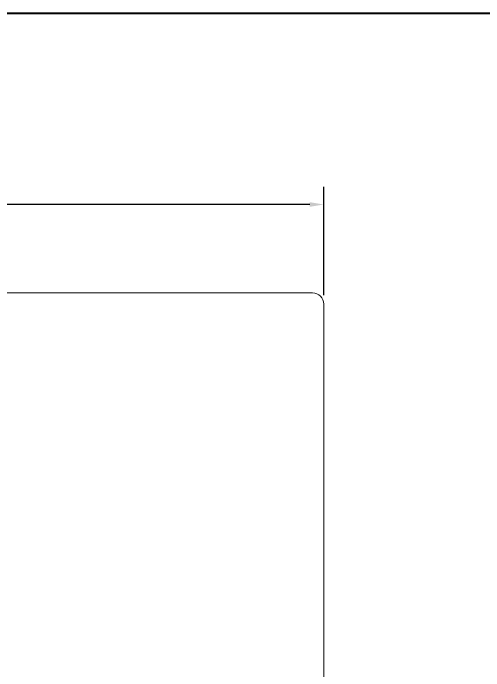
# Model space of a CAD drawing. Header units: inches. Extents: x 1 to 33.8, y 0.5 to 21.5.
# Drawn here: x 20.51 to 27.13, y 12.24 to 21.5 of the extents above; entities that cross this region are included whole.
import ezdxf

# ---------------------------------------------------------------- set-up
doc = ezdxf.new("R2010")
doc.units = ezdxf.units.IN
doc.header["$LTSCALE"] = 2
doc.header["$MEASUREMENT"] = 0
doc.layers.get('0').update_dxf_attribs({"lineweight": 25})
for name, color, linetype, lineweight in [('Dimension (ANSI)', 7, 'Continuous', 25), ('TITLE', 7, 'Continuous', 35), ('Visible (ANSI)', 7, 'Continuous', 18)]:
    doc.layers.add(name, color=color, linetype=linetype, lineweight=lineweight)
doc.styles.add('Note Text (ANSI)', font='tahoma.ttf')
doc.dimstyles.new('Default - mm [in] (ANSI)', dxfattribs={"dimscale": 2, "dimtxt": 0.1000000014901161, "dimasz": 0.09842519462108612, "dimexe": 0.125, "dimexo": 0.063, "dimgap": 0.03149606299212598, "dimtad": 0, "dimtoh": 1, "dimlfac": 25.4, "dimrnd": 1e-08, "dimzin": 4, "dimdsep": 46, "dimtxsty": 'Note Text (ANSI)', "dimcen": 0.09, "dimdle": 0.3937007874015748, "dimclrd": 256, "dimclre": 256, "dimclrt": 256, "dimadec": 1, "dimazin": 1, "dimtfac": 1.200000047683716, "dimtofl": 0, "dimtmove": 0, "dimatfit": 3, "dimfxl": 0, "dimtolj": 1, "dimtzin": 4, "dimlwd": -1, "dimlwe": -1, "dimarcsym": 0})

# ---------------------------------------------------------------- blocks, each defined once
blk = doc.blocks.new('Borders B-Size')
at = {"layer": 'TITLE'}
blk.add_line((0.624999999999998, 10.75), (16.75, 10.75), dxfattribs=at)
blk = doc.blocks.new('*D15')
at = {"layer": 'Defpoints', "color": 0}
for p in [(24.87401574803149, 18.80675838615992), (9.125984251968504, 17.40480944222), (24.87401574803149, 17.40480944221991)]:
    blk.add_point(p, dxfattribs=at)
at = {"layer": 'Dimension (ANSI)'}
for p, q in [((9.125984251968504, 17.53080944222), (9.125984251968504, 19.05675838615992)), ((24.87401574803149, 17.53080944221991), (24.87401574803149, 19.05675838615992)), ((9.322834641210676, 18.80675838615992), (15.81733022856823, 18.80675838615992)), ((24.67716535878932, 18.80675838615992), (18.18266977143177, 18.80675838615992))]:
    blk.add_line(p, q, dxfattribs=at)
for points in [[(9.322834641210676, 18.83956678436695), (9.322834641210676, 18.7739499879529), (9.125984251968504, 18.80675838615992)], [(24.67716535878932, 18.83956678436695), (24.67716535878932, 18.7739499879529), (24.87401574803149, 18.80675838615992)]]:
    blk.add_solid(points, dxfattribs=at)
at = {"layer": 'Dimension (ANSI)', "insert": (15.88032235455248, 18.937584445021), "char_height": 0.2000000029802322, "attachment_point": 1, "style": 'Note Text (ANSI)'}
blk.add_mtext('\\A1;400.00 [15.748 in]', dxfattribs=at)

msp = doc.modelspace()

# ---------------------------------------------------------------- linework, layer by layer
at = {"layer": 'Visible (ANSI)'}
for p, q in [((24.71653543307086, 17.56228975718054), (9.283464566929132, 17.56228975718063)), ((24.87401574803149, 5.908746450093923), (24.87401574803149, 17.40480944221991))]:
    msp.add_line(p, q, dxfattribs=at)
msp.add_arc((24.71653543307086, 17.40480944221991), 0.1574803149606279, 0, 90, dxfattribs=at)

# ---------------------------------------------------------------- block references
at = {"xscale": 2, "yscale": 2, "zscale": 2}
msp.add_blockref('Borders B-Size', (0, 0), dxfattribs=at)

# ---------------------------------------------------------------- dimensions: what is measured, and where the dimension line sits
at = {"layer": 'Dimension (ANSI)'}
dim = msp.add_linear_dim(base=(24.87401574803149, 18.80675838615992), p1=(9.125984251968504, 17.40480944222), p2=(24.87401574803149, 17.40480944221991), angle=180, dimstyle='Default - mm [in] (ANSI)', override={"dimgap": 0.03149606299212598, "dimtoh": 0, "dimdec": 2, "dimlfac": 25.4, "dimtol": 0, "dimlim": 0, "dimtp": 0, "dimtm": -0, "dimtdec": 2, "dimatfit": 1}, dxfattribs=at)
dim.commit()
dim.dimension.update_dxf_attribs({"geometry": '*D15', "text_midpoint": (17, 18.80675838615992), "dimtype": 160})

doc.saveas('drawing.dxf')
